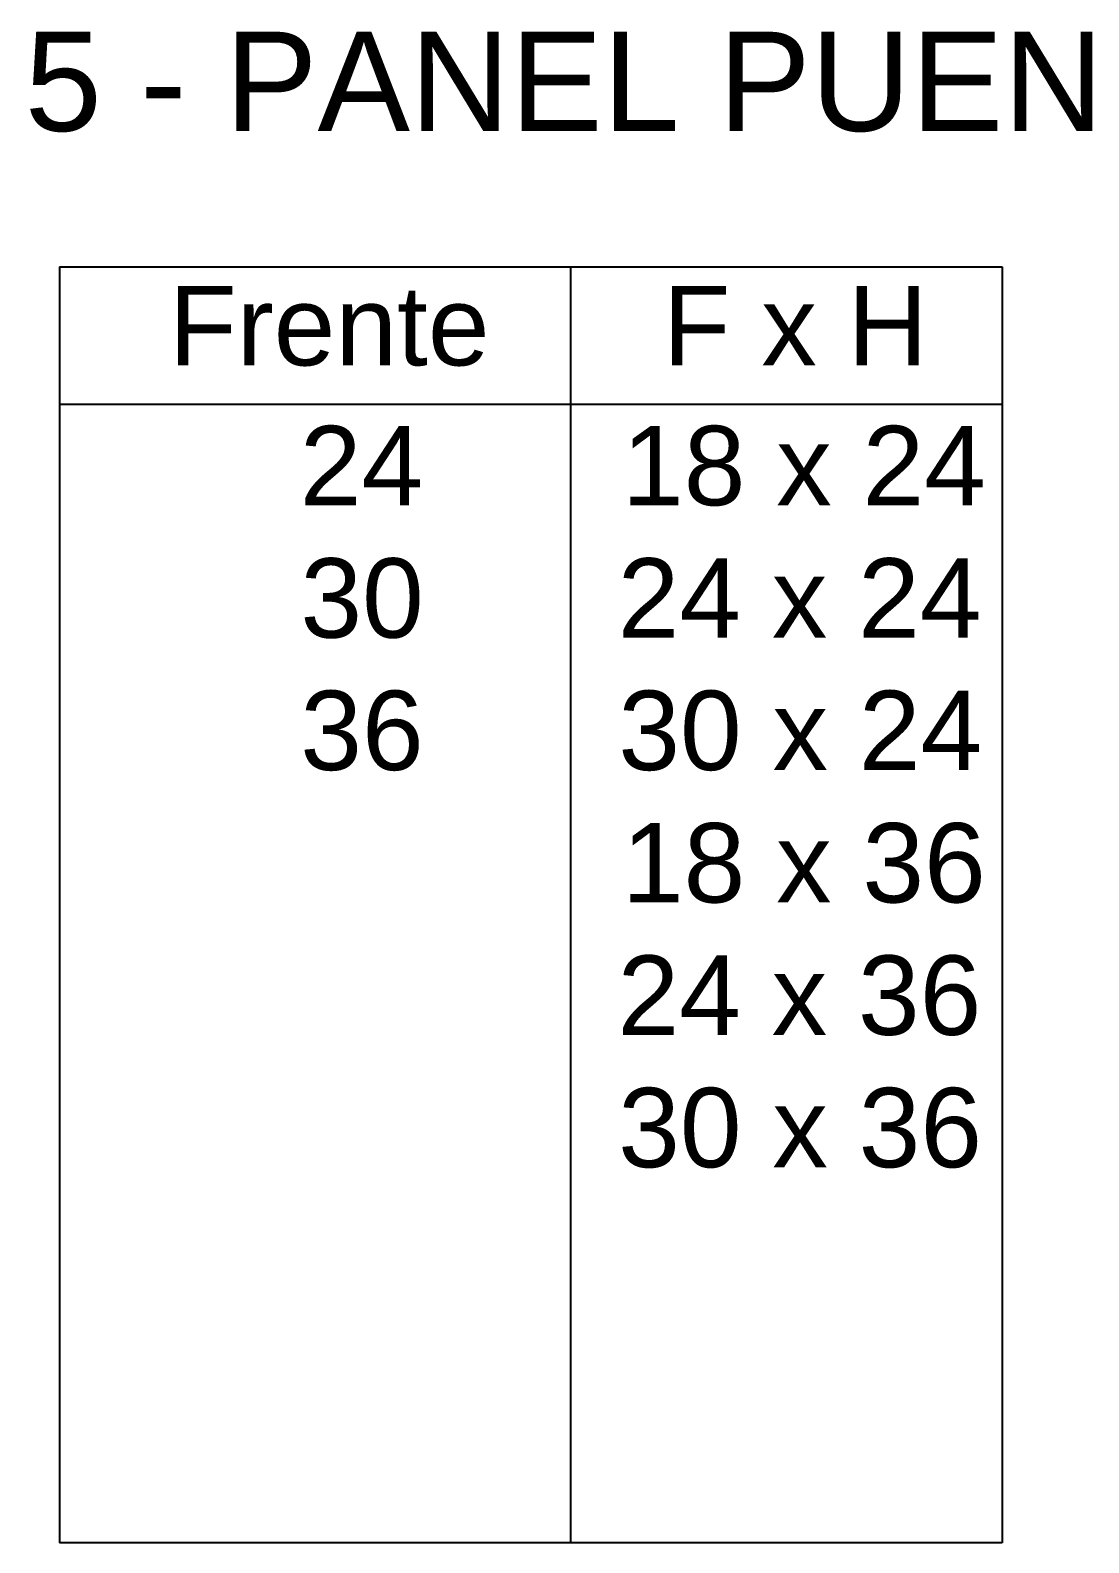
# Model space of a CAD drawing. Header units: inches. Extents: x 9936 to 27102, y -2774 to 11910.
# Drawn here: x 11154.7 to 11421.3, y -1924 to -1543.1 of the extents above; entities that cross this region are included whole.
import ezdxf

# ---------------------------------------------------------------- set-up
doc = ezdxf.new("R2010")
doc.units = ezdxf.units.IN
doc.header["$MEASUREMENT"] = 0
doc.layers.add('TEXTO', color=7, linetype='Continuous')
doc.styles.get("Standard").update_dxf_attribs({"font": 'arial.ttf'})

msp = doc.modelspace()

# ---------------------------------------------------------------- linework, layer by layer
at = {"layer": 'TEXTO', "color": 30, "true_color": 0xf8991e}
for p, q in [((11162.045, -1602.748), (11399.421, -1602.748)), ((11162.045, -1602.748), (11162.045, -1924.013)), ((11290.712, -1602.748), (11290.712, -1924.013)), ((11399.421, -1602.748), (11399.421, -1924.013)), ((11162.045, -1637.268), (11399.421, -1637.268)), ((11399.421, -1924.013), (11162.045, -1924.013))]:
    msp.add_line(p, q, dxfattribs=at)

# ---------------------------------------------------------------- texts
at = {"layer": 'TEXTO', "attachment_point": 1}
for s, width, insert, char_height in [('5 - PANEL PUENTE 135°', 751.30533, (11153.273, -1543.518), 25), ('\\pi5.00863;Frente', 87.31603, (11184.615, -1607.55), 20), ('\\pi12.55979;F x H', 87.31603, (11301.41, -1607.55), 20), ('\\pi12.38066;24\\P\\pi12.55119;30\\P\\pi12.52391;36', 53.66992, (11210.162, -1642.767), 20), ('\\pi8.44956;18 x 24\\P\\pi7.33769;24 x 24\\P\\pi7.51505;30 x 24\\P\\pi8.41546;18 x 36\\P\\pi7.30359;24 x 36\\P\\pi7.48094;30 x 36', 104.15697, (11295.264, -1642.767), 20)]:
    msp.add_mtext_dynamic_manual_height_columns(s, width=width, gutter_width=1, heights=[0], dxfattribs=dict(at, insert=insert, char_height=char_height))

doc.saveas('drawing.dxf')
